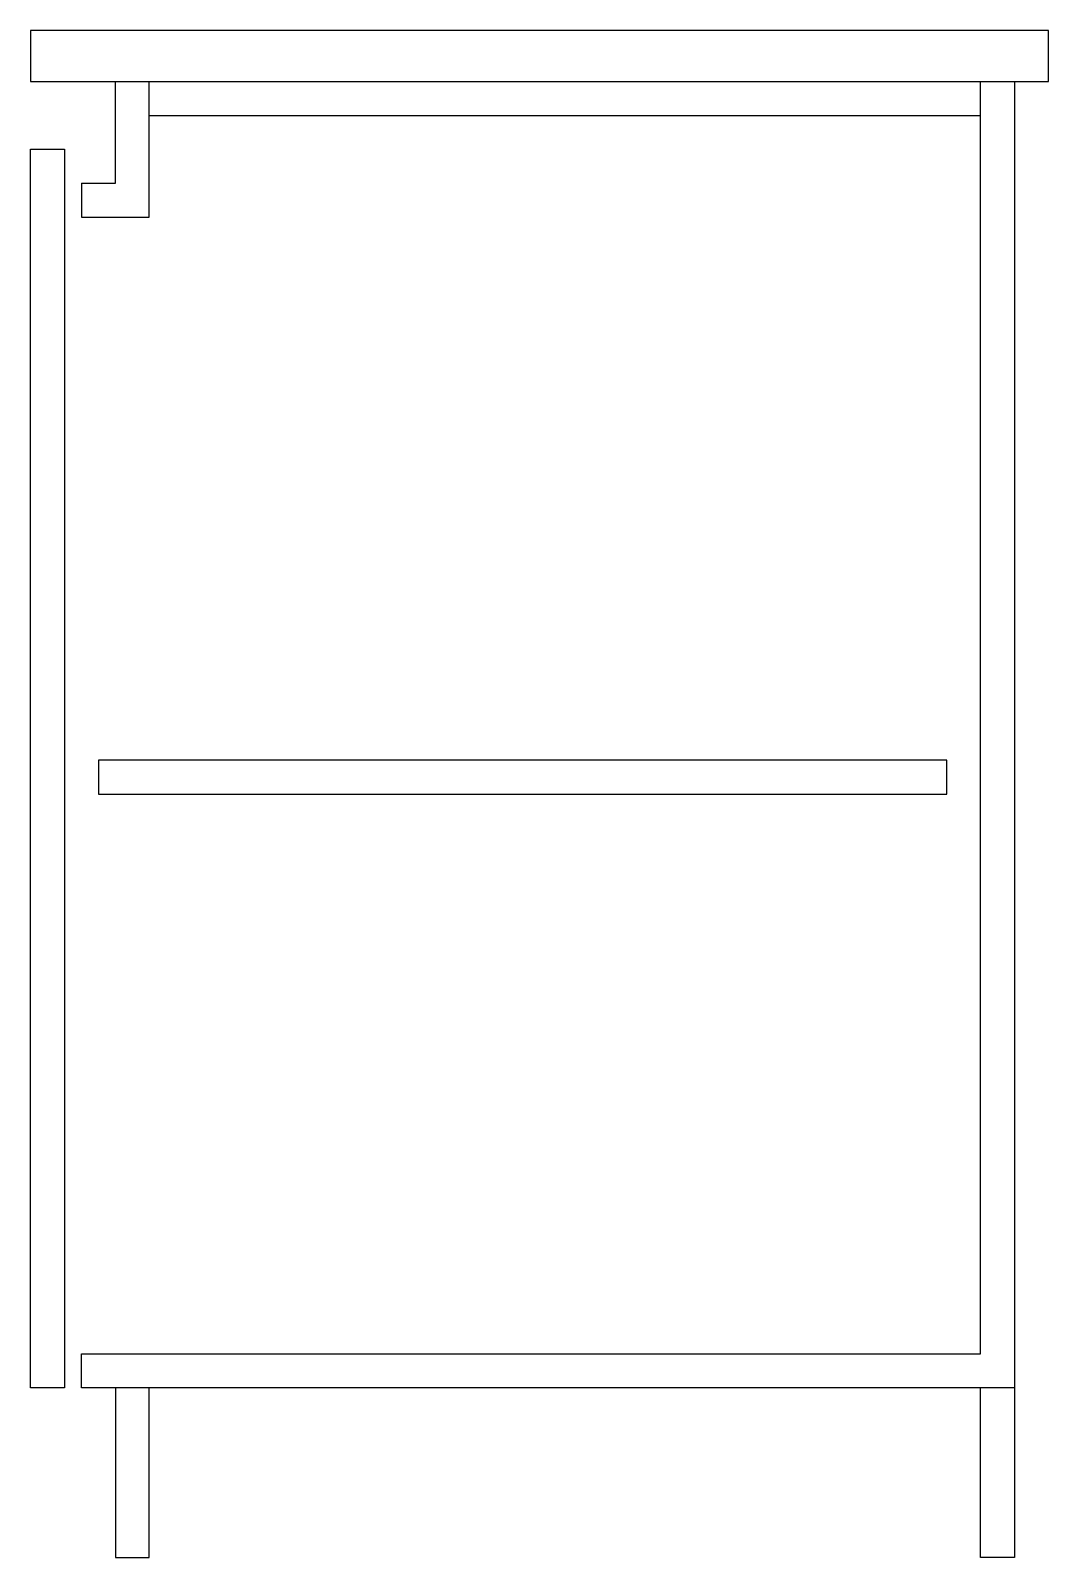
# Model space of a CAD drawing. Extents: x -60 to 0, y 0 to 90.
import ezdxf

# ---------------------------------------------------------------- set-up
doc = ezdxf.new("R2010")
doc.units = 0
doc.header["$LTSCALE"] = 25
doc.header["$MEASUREMENT"] = 0
doc.layers.get('0').update_dxf_attribs({"linetype": 'CONTINUOUS'})

msp = doc.modelspace()

# ---------------------------------------------------------------- linework, layer by layer
at = {"color": 0, "linetype": 'ByBlock'}
for p, q in [((-60, 90), (-60, 87)), ((0, 90), (-60, 90)), ((0, 87), (0, 90)), ((-60, 87), (0, 87)), ((-55, 81), (-55, 87)), ((-53, 79), (-53, 87)), ((-4, 12), (-4, 87)), ((-2, 87), (-2, 10)), ((-53, 85), (-4, 85)), ((-60, 83), (-58, 83)), ((-60, 10), (-60, 83)), ((-58, 83), (-58, 10)), ((-57, 81), (-57, 79)), ((-57, 81), (-55, 81)), ((-57, 79), (-53, 79)), ((-6, 47), (-56, 47)), ((-56, 47), (-56, 45)), ((-6, 45), (-6, 47)), ((-56, 45), (-6, 45)), ((-57, 12), (-4, 12)), ((-57, 10), (-57, 12)), ((-58, 10), (-60, 10)), ((-2, 10), (-57, 10)), ((-55, 10), (-55, 0)), ((-53, 0), (-53, 10)), ((-4, 0), (-4, 10)), ((-2, 10), (-2, 0)), ((-55, 0), (-53, 0)), ((-2, 0), (-4, 0))]:
    msp.add_line(p, q, dxfattribs=at)

doc.saveas('drawing.dxf')
